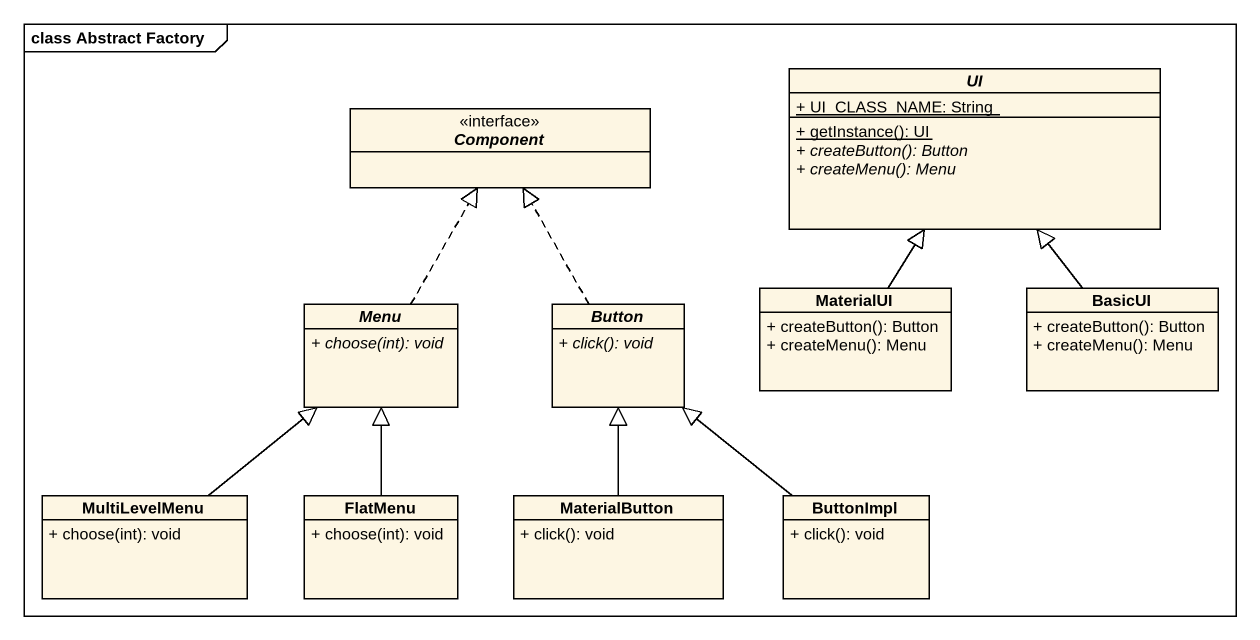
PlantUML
@startuml
mainframe class Abstract Factory
hide circle
hide empty members
skinparam classAttributeIconSize 0
interface "Component" as Component_ <<interface>>
abstract class UI {
  {static} + UI_CLASS_NAME: String
  {static} + getInstance(): UI
  {abstract} + createButton(): Button
  {abstract} + createMenu(): Menu
}
abstract class Menu {
  {abstract} + choose(int): void
}
abstract class Button {
  {abstract} + click(): void
}
class MaterialUI {
  + createButton(): Button
  + createMenu(): Menu
}
class BasicUI {
  + createButton(): Button
  + createMenu(): Menu
}
class MultiLevelMenu {
  + choose(int): void
}
class FlatMenu {
  + choose(int): void
}
class MaterialButton {
  + click(): void
}
class ButtonImpl {
  + click(): void
}
Menu .up.|> Component_
Button .up.|> Component_
MaterialUI -up-|> UI
BasicUI -up-|> UI
MultiLevelMenu -up-|> Menu
FlatMenu -up-|> Menu
MaterialButton -up-|> Button
ButtonImpl -up-|> Button
@enduml
